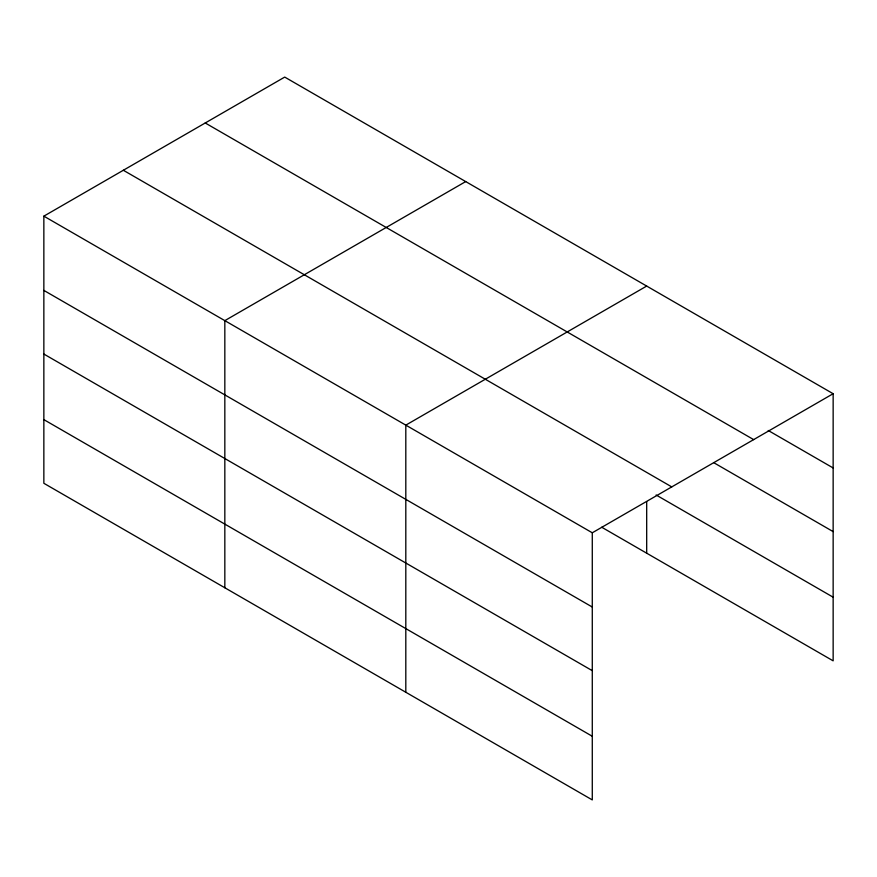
<?xml version="1.0" encoding="UTF-8"?>
<svg xmlns="http://www.w3.org/2000/svg" width="877" height="877" viewBox="0 0 877 877"><rect width="100%" height="100%" fill="white"/><g stroke="black" fill="none" stroke-linecap="round" stroke-linejoin="round"><path stroke-width="1.32" d="M592.282 670.675L592.282 532.788L43.85 216.159L43.85 483.282L592.282 799.912L592.282 670.675L43.85 354.045M601.732 527.241L833.15 660.841L833.15 393.718L284.718 77.088L43.85 216.159M465.698 181.583L224.83 320.642L224.83 587.765M646.689 286.066L405.81 425.137L405.81 692.26M592.282 532.788L833.15 393.718M768.241 430.486L833.15 467.956M205.229 122.977L753.661 439.618M713.955 462.793L833.15 531.615M123.339 170.259L671.771 486.899M656.128 494.99L833.15 597.193M43.85 290.397L592.282 607.027M43.85 419.623L592.282 736.263M646.689 501.732L646.689 553.19"/></g></svg>
